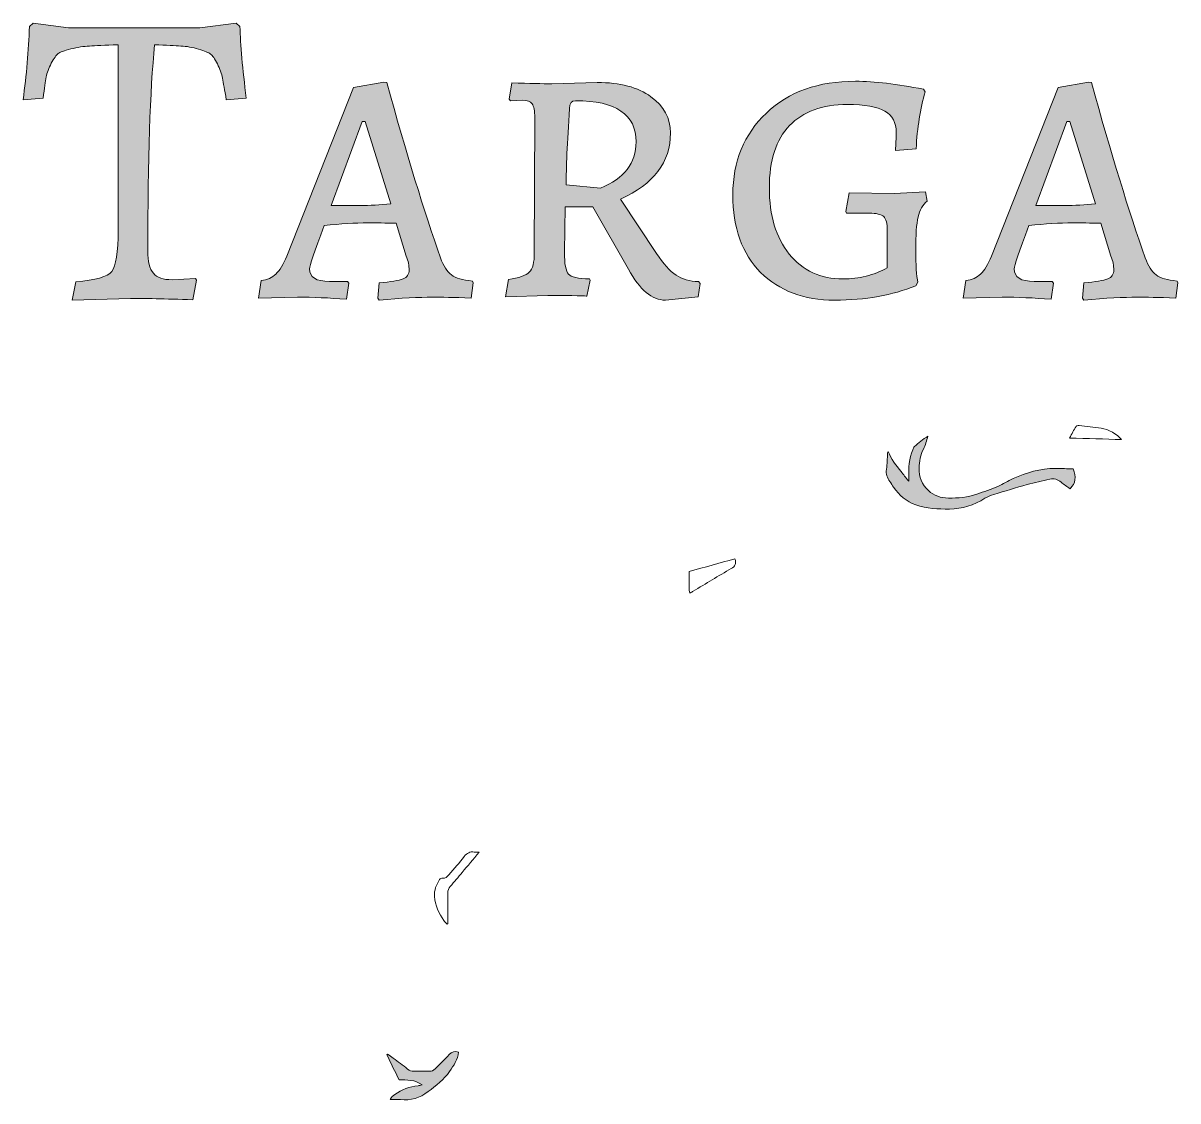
# Model space of a CAD drawing. Header units: inches. Extents: x 30.96 to 37.97, y -31.95 to -24.6.
# Drawn here: x 30.961 to 34.861, y -28.236 to -24.596 of the extents above; entities that cross this region are included whole.
import ezdxf

# ---------------------------------------------------------------- set-up
doc = ezdxf.new("R2010")
doc.units = ezdxf.units.IN
doc.header["$MEASUREMENT"] = 0
doc.layers.add('Layer 2', color=7, linetype='Continuous')
doc.layers.add('Layer 4', color=7, linetype='Continuous')

msp = doc.modelspace()

# ---------------------------------------------------------------- hatches: boundary and pattern name
at = {"layer": 'Layer 2', "true_color": 0xffffff}
h = msp.add_hatch(color=7, dxfattribs=at)
h.dxf.hatch_style = 2
edge = h.paths.add_edge_path()
edge.add_spline(control_points=[(31.2818, -25.2936), (31.2818, -25.2936), (31.2818, -24.669), (31.2818, -24.669), (31.2369, -24.6709), (31.2047, -24.6723), (31.1851, -24.6733), (31.1655, -24.6742), (31.1445, -24.6776), (31.1221, -24.6833), (31.0996, -24.689), (31.0853, -24.6943), (31.0791, -24.6991), (31.0729, -24.7038), (31.0652, -24.7146), (31.0562, -24.7313), (31.0471, -24.748), (31.0414, -24.7635), (31.039, -24.7778), (31.0366, -24.7922), (31.033, -24.8161), (31.0282, -24.8495), (31.0282, -24.8495), (30.9609, -24.8552), (30.9609, -24.8552), (30.9724, -24.7712), (30.9795, -24.6885), (30.9824, -24.6073), (30.9824, -24.6073), (30.9953, -24.5959), (30.9953, -24.5959), (30.9953, -24.5959), (31.1142, -24.6117), (31.1142, -24.6117), (31.1142, -24.6117), (31.5583, -24.6117), (31.5583, -24.6117), (31.5583, -24.6117), (31.6801, -24.5959), (31.6801, -24.5959), (31.6801, -24.5959), (31.693, -24.6073), (31.693, -24.6073), (31.6949, -24.6694), (31.7021, -24.7502), (31.7145, -24.8495), (31.7145, -24.8495), (31.6472, -24.8552), (31.6472, -24.8552), (31.6414, -24.8218), (31.6371, -24.7974), (31.6343, -24.7822), (31.6314, -24.7669), (31.6257, -24.7506), (31.6171, -24.7335), (31.6085, -24.7162), (31.6008, -24.7053), (31.5942, -24.7005), (31.5875, -24.6957), (31.5739, -24.6902), (31.5533, -24.684), (31.5328, -24.6778), (31.513, -24.6742), (31.4939, -24.6733), (31.4747, -24.6723), (31.4452, -24.6709), (31.405, -24.669), (31.3898, -24.8218), (31.3821, -25.0539), (31.3821, -25.3653), (31.3821, -25.4006), (31.3883, -25.4257), (31.4008, -25.4405), (31.4131, -25.4553), (31.4342, -25.4627), (31.4638, -25.4627), (31.4638, -25.4627), (31.5426, -25.4584), (31.5426, -25.4584), (31.5426, -25.4584), (31.5469, -25.4641), (31.5469, -25.4641), (31.5469, -25.4641), (31.534, -25.53), (31.534, -25.53), (31.4385, -25.5271), (31.3683, -25.5257), (31.3234, -25.5257), (31.3234, -25.5257), (31.1271, -25.5315), (31.1271, -25.5315), (31.1271, -25.5315), (31.1386, -25.4699), (31.1386, -25.4699), (31.2054, -25.4641), (31.246, -25.4524), (31.2603, -25.4348), (31.2747, -25.4171), (31.2818, -25.37), (31.2818, -25.2936)], knot_values=[0, 0, 0, 0, 1, 1, 1, 2, 2, 2, 3, 3, 3, 4, 4, 4, 5, 5, 5, 6, 6, 6, 7, 7, 7, 8, 8, 8, 9, 9, 9, 10, 10, 10, 11, 11, 11, 12, 12, 12, 13, 13, 13, 14, 14, 14, 15, 15, 15, 16, 16, 16, 17, 17, 17, 18, 18, 18, 19, 19, 19, 20, 20, 20, 21, 21, 21, 22, 22, 22, 23, 23, 23, 24, 24, 24, 25, 25, 25, 26, 26, 26, 27, 27, 27, 28, 28, 28, 29, 29, 29, 30, 30, 30, 31, 31, 31, 32, 32, 32, 33, 33, 33, 33], degree=3, periodic=1)
h = msp.add_hatch(color=7, dxfattribs=at)
h.dxf.hatch_style = 2
edge = h.paths.add_edge_path()
edge.add_spline(control_points=[(32.4738, -25.5243), (32.4156, -25.5224), (32.3721, -25.5214), (32.3435, -25.5214), (32.2985, -25.5214), (32.2384, -25.5248), (32.1629, -25.5315), (32.1629, -25.5315), (32.1586, -25.5243), (32.1586, -25.5243), (32.1586, -25.5243), (32.1629, -25.4727), (32.1629, -25.4727), (32.203, -25.4699), (32.23, -25.4656), (32.2439, -25.4598), (32.2577, -25.4541), (32.2647, -25.4441), (32.2647, -25.4297), (32.2647, -25.4154), (32.2613, -25.3997), (32.2546, -25.3825), (32.2546, -25.3825), (32.2202, -25.2721), (32.2202, -25.2721), (32.2011, -25.2712), (32.1696, -25.2707), (32.1257, -25.2707), (32.0817, -25.2707), (32.0326, -25.2736), (31.9781, -25.2793), (31.9447, -25.3681), (31.928, -25.4168), (31.928, -25.4254), (31.928, -25.4541), (31.9504, -25.4684), (31.9953, -25.4684), (31.9953, -25.4684), (32.0569, -25.4684), (32.0569, -25.4684), (32.0569, -25.4684), (32.0612, -25.4741), (32.0612, -25.4741), (32.0612, -25.4741), (32.0526, -25.5286), (32.0526, -25.5286), (31.9944, -25.5238), (31.9394, -25.5214), (31.8879, -25.5214), (31.8879, -25.5214), (31.756, -25.5243), (31.756, -25.5243), (31.756, -25.5243), (31.7647, -25.4656), (31.7647, -25.4656), (31.7856, -25.4627), (31.8024, -25.4553), (31.8148, -25.4434), (31.8272, -25.4314), (31.8396, -25.4111), (31.852, -25.3825), (31.852, -25.3825), (32.077, -24.8137), (32.077, -24.8137), (32.077, -24.8137), (32.1787, -24.7951), (32.1787, -24.7951), (32.1787, -24.7951), (32.1887, -24.7965), (32.1887, -24.7965), (32.2556, -25.0372), (32.3162, -25.2344), (32.3707, -25.3882), (32.3802, -25.4159), (32.3924, -25.4353), (32.4072, -25.4462), (32.422, -25.4572), (32.4456, -25.4641), (32.4781, -25.467), (32.4781, -25.467), (32.481, -25.4727), (32.481, -25.4727), (32.481, -25.4727), (32.4738, -25.5243), (32.4738, -25.5243)], knot_values=[0, 0, 0, 0, 1, 1, 1, 2, 2, 2, 3, 3, 3, 4, 4, 4, 5, 5, 5, 6, 6, 6, 7, 7, 7, 8, 8, 8, 9, 9, 9, 10, 10, 10, 11, 11, 11, 12, 12, 12, 13, 13, 13, 14, 14, 14, 15, 15, 15, 16, 16, 16, 17, 17, 17, 18, 18, 18, 19, 19, 19, 20, 20, 20, 21, 21, 21, 22, 22, 22, 23, 23, 23, 24, 24, 24, 25, 25, 25, 26, 26, 26, 27, 27, 27, 28, 28, 28, 28], degree=3, periodic=1)
edge = h.paths.add_edge_path()
edge.add_spline(control_points=[(32.0985, -25.212), (32.1319, -25.212), (32.1667, -25.2101), (32.203, -25.2062), (32.203, -25.2062), (32.1157, -24.9283), (32.1157, -24.9283), (32.1157, -24.9283), (32.1056, -24.9283), (32.1056, -24.9283), (32.1056, -24.9283), (32.001, -25.212), (32.001, -25.212), (32.001, -25.212), (32.0985, -25.212), (32.0985, -25.212)], knot_values=[0, 0, 0, 0, 1, 1, 1, 2, 2, 2, 3, 3, 3, 4, 4, 4, 5, 5, 5, 5], degree=3, periodic=1)
h = msp.add_hatch(color=7, dxfattribs=at)
h.dxf.hatch_style = 2
edge = h.paths.add_edge_path()
edge.add_spline(control_points=[(33.0813, -24.8445), (33.1252, -24.8765), (33.1472, -24.9173), (33.1472, -24.967), (33.1472, -25.0654), (33.0908, -25.1399), (32.9781, -25.1905), (32.9781, -25.1905), (33.0999, -25.3739), (33.0999, -25.3739), (33.1228, -25.4083), (33.1448, -25.4326), (33.1658, -25.4469), (33.1868, -25.4613), (33.2121, -25.4684), (33.2418, -25.4684), (33.2418, -25.4684), (33.2475, -25.4756), (33.2475, -25.4756), (33.2475, -25.4756), (33.2403, -25.52), (33.2403, -25.52), (33.2403, -25.52), (33.13, -25.5315), (33.13, -25.5315), (33.0851, -25.5315), (33.0435, -25.4966), (33.0054, -25.4269), (33.0054, -25.4269), (32.885, -25.2163), (32.885, -25.2163), (32.885, -25.2163), (32.7919, -25.2163), (32.7919, -25.2163), (32.7919, -25.2163), (32.789, -25.3696), (32.789, -25.3696), (32.789, -25.4088), (32.7935, -25.4333), (32.8026, -25.4434), (32.8117, -25.4534), (32.8353, -25.4589), (32.8735, -25.4598), (32.8735, -25.4598), (32.8764, -25.4641), (32.8764, -25.4641), (32.8764, -25.4641), (32.8649, -25.5186), (32.8649, -25.5186), (32.8649, -25.5167), (32.821, -25.5157), (32.7331, -25.5157), (32.7331, -25.5157), (32.5899, -25.52), (32.5899, -25.52), (32.5899, -25.52), (32.5999, -25.4613), (32.5999, -25.4613), (32.6352, -25.4565), (32.6586, -25.4484), (32.6701, -25.4369), (32.6816, -25.4254), (32.6873, -25.404), (32.6873, -25.3724), (32.6873, -25.3724), (32.6887, -24.9154), (32.6887, -24.9154), (32.6887, -24.8925), (32.6859, -24.877), (32.6801, -24.8688), (32.6744, -24.8607), (32.6634, -24.8567), (32.6472, -24.8567), (32.6472, -24.8567), (32.6071, -24.8581), (32.6071, -24.8581), (32.6071, -24.8581), (32.6028, -24.8524), (32.6028, -24.8524), (32.6028, -24.8524), (32.6113, -24.7979), (32.6113, -24.7979), (32.6715, -24.7999), (32.7164, -24.8008), (32.746, -24.8008), (32.746, -24.8008), (32.8993, -24.7965), (32.8993, -24.7965), (32.9767, -24.7965), (33.0373, -24.8125), (33.0813, -24.8445)], knot_values=[0, 0, 0, 0, 1, 1, 1, 2, 2, 2, 3, 3, 3, 4, 4, 4, 5, 5, 5, 6, 6, 6, 7, 7, 7, 8, 8, 8, 9, 9, 9, 10, 10, 10, 11, 11, 11, 12, 12, 12, 13, 13, 13, 14, 14, 14, 15, 15, 15, 16, 16, 16, 17, 17, 17, 18, 18, 18, 19, 19, 19, 20, 20, 20, 21, 21, 21, 22, 22, 22, 23, 23, 23, 24, 24, 24, 25, 25, 25, 26, 26, 26, 27, 27, 27, 28, 28, 28, 29, 29, 29, 30, 30, 30, 30], degree=3, periodic=1)
edge = h.paths.add_edge_path()
edge.add_spline(control_points=[(32.9108, -25.1533), (32.991, -25.1208), (33.0311, -25.0687), (33.0311, -24.9971), (33.0311, -24.9044), (32.9628, -24.8581), (32.8263, -24.8581), (32.8129, -24.8581), (32.8062, -24.8667), (32.8062, -24.8839), (32.7985, -25.0004), (32.7947, -25.0864), (32.7947, -25.1418), (32.7947, -25.1418), (32.9108, -25.1533), (32.9108, -25.1533)], knot_values=[0, 0, 0, 0, 1, 1, 1, 2, 2, 2, 3, 3, 3, 4, 4, 4, 5, 5, 5, 5], degree=3, periodic=1)
h = msp.add_hatch(color=7, dxfattribs=at)
h.dxf.hatch_style = 2
edge = h.paths.add_edge_path()
edge.add_spline(control_points=[(33.7504, -25.169), (33.7504, -25.169), (33.9022, -25.1719), (33.9022, -25.1719), (33.9022, -25.1719), (34.0082, -25.1661), (34.0082, -25.1661), (34.0082, -25.1661), (34.014, -25.1976), (34.014, -25.1976), (33.9987, -25.2091), (33.9884, -25.2268), (33.9832, -25.2507), (33.9779, -25.2745), (33.9753, -25.3118), (33.9753, -25.3624), (33.9753, -25.413), (33.9777, -25.4493), (33.9824, -25.4713), (33.9824, -25.4713), (33.9753, -25.4828), (33.9753, -25.4828), (33.8969, -25.5152), (33.8057, -25.5315), (33.7016, -25.5315), (33.5975, -25.5315), (33.5142, -25.5002), (33.4516, -25.4376), (33.3891, -25.3751), (33.3578, -25.2877), (33.3578, -25.1754), (33.3578, -25.0632), (33.3955, -24.9713), (33.471, -24.8996), (33.5464, -24.828), (33.6467, -24.7922), (33.7718, -24.7922), (33.8358, -24.7922), (33.9122, -24.8013), (34.0011, -24.8194), (34.0011, -24.8194), (34.0068, -24.828), (34.0068, -24.828), (33.9906, -24.8853), (33.9805, -24.9493), (33.9767, -25.02), (33.9767, -25.02), (33.9065, -25.0257), (33.9065, -25.0257), (33.9084, -25.0056), (33.9094, -24.9856), (33.9094, -24.9655), (33.9094, -24.9321), (33.8965, -24.908), (33.8707, -24.8932), (33.8449, -24.8784), (33.8029, -24.871), (33.7446, -24.871), (33.6596, -24.871), (33.5944, -24.8946), (33.5491, -24.9419), (33.5037, -24.9892), (33.481, -25.0594), (33.481, -25.1525), (33.481, -25.2456), (33.5034, -25.3201), (33.5483, -25.376), (33.5932, -25.4319), (33.6539, -25.4598), (33.7303, -25.4598), (33.757, -25.4598), (33.7828, -25.4568), (33.8076, -25.4505), (33.8325, -25.4443), (33.8564, -25.435), (33.8793, -25.4226), (33.8793, -25.4226), (33.8793, -25.2965), (33.8793, -25.2965), (33.8793, -25.2726), (33.8752, -25.2569), (33.8671, -25.2492), (33.859, -25.2416), (33.8425, -25.2378), (33.8177, -25.2378), (33.8177, -25.2378), (33.7417, -25.2378), (33.7417, -25.2378), (33.7417, -25.2378), (33.7389, -25.232), (33.7389, -25.232), (33.7389, -25.232), (33.7504, -25.169), (33.7504, -25.169)], knot_values=[0, 0, 0, 0, 1, 1, 1, 2, 2, 2, 3, 3, 3, 4, 4, 4, 5, 5, 5, 6, 6, 6, 7, 7, 7, 8, 8, 8, 9, 9, 9, 10, 10, 10, 11, 11, 11, 12, 12, 12, 13, 13, 13, 14, 14, 14, 15, 15, 15, 16, 16, 16, 17, 17, 17, 18, 18, 18, 19, 19, 19, 20, 20, 20, 21, 21, 21, 22, 22, 22, 23, 23, 23, 24, 24, 24, 25, 25, 25, 26, 26, 26, 27, 27, 27, 28, 28, 28, 29, 29, 29, 30, 30, 30, 31, 31, 31, 31], degree=3, periodic=1)
h = msp.add_hatch(color=7, dxfattribs=at)
h.dxf.hatch_style = 2
edge = h.paths.add_edge_path()
edge.add_spline(control_points=[(34.8535, -25.5243), (34.7952, -25.5224), (34.7518, -25.5214), (34.7232, -25.5214), (34.6783, -25.5214), (34.618, -25.5248), (34.5427, -25.5315), (34.5427, -25.5315), (34.5383, -25.5243), (34.5383, -25.5243), (34.5383, -25.5243), (34.5427, -25.4727), (34.5427, -25.4727), (34.5828, -25.4699), (34.6097, -25.4656), (34.6236, -25.4598), (34.6374, -25.4541), (34.6443, -25.4441), (34.6443, -25.4297), (34.6443, -25.4154), (34.641, -25.3997), (34.6343, -25.3825), (34.6343, -25.3825), (34.5999, -25.2721), (34.5999, -25.2721), (34.5808, -25.2712), (34.5493, -25.2707), (34.5054, -25.2707), (34.4614, -25.2707), (34.4122, -25.2736), (34.3578, -25.2793), (34.3244, -25.3681), (34.3077, -25.4168), (34.3077, -25.4254), (34.3077, -25.4541), (34.3301, -25.4684), (34.375, -25.4684), (34.375, -25.4684), (34.4366, -25.4684), (34.4366, -25.4684), (34.4366, -25.4684), (34.4409, -25.4741), (34.4409, -25.4741), (34.4409, -25.4741), (34.4323, -25.5286), (34.4323, -25.5286), (34.374, -25.5238), (34.3191, -25.5214), (34.2675, -25.5214), (34.2675, -25.5214), (34.1357, -25.5243), (34.1357, -25.5243), (34.1357, -25.5243), (34.1443, -25.4656), (34.1443, -25.4656), (34.1653, -25.4627), (34.1821, -25.4553), (34.1945, -25.4434), (34.2069, -25.4314), (34.2193, -25.4111), (34.2317, -25.3825), (34.2317, -25.3825), (34.4567, -24.8137), (34.4567, -24.8137), (34.4567, -24.8137), (34.5584, -24.7951), (34.5584, -24.7951), (34.5584, -24.7951), (34.5684, -24.7965), (34.5684, -24.7965), (34.6353, -25.0372), (34.6959, -25.2344), (34.7504, -25.3882), (34.7599, -25.4159), (34.7721, -25.4353), (34.7869, -25.4462), (34.8017, -25.4572), (34.8253, -25.4641), (34.8578, -25.467), (34.8578, -25.467), (34.8607, -25.4727), (34.8607, -25.4727), (34.8607, -25.4727), (34.8535, -25.5243), (34.8535, -25.5243)], knot_values=[0, 0, 0, 0, 1, 1, 1, 2, 2, 2, 3, 3, 3, 4, 4, 4, 5, 5, 5, 6, 6, 6, 7, 7, 7, 8, 8, 8, 9, 9, 9, 10, 10, 10, 11, 11, 11, 12, 12, 12, 13, 13, 13, 14, 14, 14, 15, 15, 15, 16, 16, 16, 17, 17, 17, 18, 18, 18, 19, 19, 19, 20, 20, 20, 21, 21, 21, 22, 22, 22, 23, 23, 23, 24, 24, 24, 25, 25, 25, 26, 26, 26, 27, 27, 27, 28, 28, 28, 28], degree=3, periodic=1)
edge = h.paths.add_edge_path()
edge.add_spline(control_points=[(34.4782, -25.212), (34.5116, -25.212), (34.5464, -25.2101), (34.5828, -25.2062), (34.5828, -25.2062), (34.4953, -24.9283), (34.4953, -24.9283), (34.4953, -24.9283), (34.4853, -24.9283), (34.4853, -24.9283), (34.4853, -24.9283), (34.3807, -25.212), (34.3807, -25.212), (34.3807, -25.212), (34.4782, -25.212), (34.4782, -25.212)], knot_values=[0, 0, 0, 0, 1, 1, 1, 2, 2, 2, 3, 3, 3, 4, 4, 4, 5, 5, 5, 5], degree=3, periodic=1)
at = {"layer": 'Layer 4', "true_color": 0xffffff}
h = msp.add_hatch(color=7, dxfattribs=at)
edge = h.paths.add_edge_path()
edge.add_spline(control_points=[(33.8824, -26.0424), (33.8919, -26.0689), (33.9096, -26.0892), (33.926, -26.1104), (33.9335, -26.1202), (33.9413, -26.1298), (33.9515, -26.1427), (33.9519, -26.1354), (33.9524, -26.1324), (33.9521, -26.1295), (33.9498, -26.0978), (33.954, -26.067), (33.9653, -26.0371), (33.9668, -26.0332), (33.9681, -26.0283), (33.9711, -26.0257), (33.9849, -26.0133), (33.9994, -26.0016), (34.0164, -25.9912), (34.0117, -26.0058), (34.0089, -26.0217), (34.0014, -26.0347), (33.9899, -26.0546), (33.9881, -26.0761), (33.9869, -26.0981), (33.9852, -26.1285), (33.9957, -26.1539), (34.018, -26.1746), (34.0371, -26.1923), (34.0605, -26.1995), (34.0858, -26.2), (34.1184, -26.2006), (34.1505, -26.1973), (34.1816, -26.1867), (34.2055, -26.1783), (34.2296, -26.1707), (34.2529, -26.1608), (34.2705, -26.1533), (34.2865, -26.142), (34.3039, -26.1342), (34.3493, -26.1135), (34.3965, -26.0994), (34.447, -26.1001), (34.4674, -26.1003), (34.4877, -26.1007), (34.5072, -26.101), (34.5187, -26.1285), (34.5151, -26.1502), (34.4965, -26.1682), (34.4867, -26.1611), (34.4758, -26.1544), (34.4664, -26.1462), (34.4549, -26.1363), (34.4421, -26.1332), (34.4282, -26.1362), (34.4023, -26.1417), (34.3766, -26.1474), (34.3513, -26.1544), (34.3138, -26.1648), (34.2764, -26.1763), (34.2392, -26.1879), (34.2289, -26.1912), (34.2184, -26.1952), (34.2092, -26.2008), (34.1723, -26.2239), (34.1318, -26.2367), (34.0891, -26.2369), (34.0511, -26.2372), (34.0124, -26.2362), (33.9753, -26.2228), (33.9432, -26.2114), (33.9203, -26.1895), (33.9003, -26.1635), (33.8957, -26.1574), (33.8926, -26.1502), (33.8879, -26.144), (33.8784, -26.1317), (33.8744, -26.1186), (33.8764, -26.1027), (33.8788, -26.0847), (33.879, -26.0667), (33.8804, -26.0485), (33.8805, -26.0465), (33.8817, -26.0444), (33.8824, -26.0424)], knot_values=[0, 0, 0, 0, 1, 1, 1, 2, 2, 2, 3, 3, 3, 4, 4, 4, 5, 5, 5, 6, 6, 6, 7, 7, 7, 8, 8, 8, 9, 9, 9, 10, 10, 10, 11, 11, 11, 12, 12, 12, 13, 13, 13, 14, 14, 14, 15, 15, 15, 16, 16, 16, 17, 17, 17, 18, 18, 18, 19, 19, 19, 20, 20, 20, 21, 21, 21, 22, 22, 22, 23, 23, 23, 24, 24, 24, 25, 25, 25, 26, 26, 26, 27, 27, 27, 28, 28, 28, 28], degree=3, periodic=1)
h = msp.add_hatch(color=7, dxfattribs=at)
edge = h.paths.add_edge_path()
edge.add_spline(control_points=[(32.4308, -28.0709), (32.429, -28.0963), (32.415, -28.1163), (32.4013, -28.1359), (32.3818, -28.1637), (32.3555, -28.184), (32.3285, -28.2044), (32.3002, -28.2256), (32.2704, -28.2357), (32.2353, -28.2313), (32.2244, -28.2299), (32.2134, -28.231), (32.2007, -28.231), (32.2038, -28.2224), (32.2096, -28.2181), (32.2157, -28.214), (32.2399, -28.1978), (32.2656, -28.1865), (32.295, -28.1846), (32.2985, -28.1845), (32.3021, -28.1827), (32.3081, -28.1812), (32.2836, -28.163), (32.2576, -28.1656), (32.2304, -28.1646), (32.217, -28.1366), (32.2032, -28.1082), (32.1895, -28.0798), (32.1903, -28.0791), (32.1911, -28.0782), (32.1918, -28.0775), (32.1982, -28.0821), (32.2046, -28.0866), (32.2108, -28.0913), (32.227, -28.1035), (32.2435, -28.1156), (32.2595, -28.1281), (32.2659, -28.133), (32.2721, -28.1357), (32.2804, -28.1354), (32.2981, -28.1347), (32.3157, -28.1349), (32.3332, -28.1354), (32.341, -28.1357), (32.3468, -28.1332), (32.352, -28.1276), (32.3678, -28.1115), (32.3844, -28.0961), (32.3997, -28.0795), (32.4086, -28.0698), (32.4181, -28.0668), (32.4308, -28.0709)], knot_values=[0, 0, 0, 0, 1, 1, 1, 2, 2, 2, 3, 3, 3, 4, 4, 4, 5, 5, 5, 6, 6, 6, 7, 7, 7, 8, 8, 8, 9, 9, 9, 10, 10, 10, 11, 11, 11, 12, 12, 12, 13, 13, 13, 14, 14, 14, 15, 15, 15, 16, 16, 16, 17, 17, 17, 17], degree=3, periodic=1)

# ---------------------------------------------------------------- linework, layer by layer
at = {"layer": 'Layer 2', "lineweight": 0}
for points, knots in [([(31.2818, -25.2936), (31.2818, -25.2936), (31.2818, -24.669), (31.2818, -24.669), (31.2369, -24.6709), (31.2047, -24.6723), (31.1851, -24.6733), (31.1655, -24.6742), (31.1445, -24.6776), (31.1221, -24.6833), (31.0996, -24.689), (31.0853, -24.6943), (31.0791, -24.6991), (31.0729, -24.7038), (31.0652, -24.7146), (31.0562, -24.7313), (31.0471, -24.748), (31.0414, -24.7635), (31.039, -24.7778), (31.0366, -24.7922), (31.033, -24.8161), (31.0282, -24.8495), (31.0282, -24.8495), (30.9609, -24.8552), (30.9609, -24.8552), (30.9724, -24.7712), (30.9795, -24.6885), (30.9824, -24.6073), (30.9824, -24.6073), (30.9953, -24.5959), (30.9953, -24.5959), (30.9953, -24.5959), (31.1142, -24.6117), (31.1142, -24.6117), (31.1142, -24.6117), (31.5583, -24.6117), (31.5583, -24.6117), (31.5583, -24.6117), (31.6801, -24.5959), (31.6801, -24.5959), (31.6801, -24.5959), (31.693, -24.6073), (31.693, -24.6073), (31.6949, -24.6694), (31.7021, -24.7502), (31.7145, -24.8495), (31.7145, -24.8495), (31.6472, -24.8552), (31.6472, -24.8552), (31.6414, -24.8218), (31.6371, -24.7974), (31.6343, -24.7822), (31.6314, -24.7669), (31.6257, -24.7506), (31.6171, -24.7335), (31.6085, -24.7162), (31.6008, -24.7053), (31.5942, -24.7005), (31.5875, -24.6957), (31.5739, -24.6902), (31.5533, -24.684), (31.5328, -24.6778), (31.513, -24.6742), (31.4939, -24.6733), (31.4747, -24.6723), (31.4452, -24.6709), (31.405, -24.669), (31.3898, -24.8218), (31.3821, -25.0539), (31.3821, -25.3653), (31.3821, -25.4006), (31.3883, -25.4257), (31.4008, -25.4405), (31.4131, -25.4553), (31.4342, -25.4627), (31.4638, -25.4627), (31.4638, -25.4627), (31.5426, -25.4584), (31.5426, -25.4584), (31.5426, -25.4584), (31.5469, -25.4641), (31.5469, -25.4641), (31.5469, -25.4641), (31.534, -25.53), (31.534, -25.53), (31.4385, -25.5271), (31.3683, -25.5257), (31.3234, -25.5257), (31.3234, -25.5257), (31.1271, -25.5315), (31.1271, -25.5315), (31.1271, -25.5315), (31.1386, -25.4699), (31.1386, -25.4699), (31.2054, -25.4641), (31.246, -25.4524), (31.2603, -25.4348), (31.2747, -25.4171), (31.2818, -25.37), (31.2818, -25.2936)], [0, 0, 0, 0, 1, 1, 1, 2, 2, 2, 3, 3, 3, 4, 4, 4, 5, 5, 5, 6, 6, 6, 7, 7, 7, 8, 8, 8, 9, 9, 9, 10, 10, 10, 11, 11, 11, 12, 12, 12, 13, 13, 13, 14, 14, 14, 15, 15, 15, 16, 16, 16, 17, 17, 17, 18, 18, 18, 19, 19, 19, 20, 20, 20, 21, 21, 21, 22, 22, 22, 23, 23, 23, 24, 24, 24, 25, 25, 25, 26, 26, 26, 27, 27, 27, 28, 28, 28, 29, 29, 29, 30, 30, 30, 31, 31, 31, 32, 32, 32, 33, 33, 33, 33]), ([(32.4738, -25.5243), (32.4156, -25.5224), (32.3721, -25.5214), (32.3435, -25.5214), (32.2985, -25.5214), (32.2384, -25.5248), (32.1629, -25.5315), (32.1629, -25.5315), (32.1586, -25.5243), (32.1586, -25.5243), (32.1586, -25.5243), (32.1629, -25.4727), (32.1629, -25.4727), (32.203, -25.4699), (32.23, -25.4656), (32.2439, -25.4598), (32.2577, -25.4541), (32.2647, -25.4441), (32.2647, -25.4297), (32.2647, -25.4154), (32.2613, -25.3997), (32.2546, -25.3825), (32.2546, -25.3825), (32.2202, -25.2721), (32.2202, -25.2721), (32.2011, -25.2712), (32.1696, -25.2707), (32.1257, -25.2707), (32.0817, -25.2707), (32.0326, -25.2736), (31.9781, -25.2793), (31.9447, -25.3681), (31.928, -25.4168), (31.928, -25.4254), (31.928, -25.4541), (31.9504, -25.4684), (31.9953, -25.4684), (31.9953, -25.4684), (32.0569, -25.4684), (32.0569, -25.4684), (32.0569, -25.4684), (32.0612, -25.4741), (32.0612, -25.4741), (32.0612, -25.4741), (32.0526, -25.5286), (32.0526, -25.5286), (31.9944, -25.5238), (31.9394, -25.5214), (31.8879, -25.5214), (31.8879, -25.5214), (31.756, -25.5243), (31.756, -25.5243), (31.756, -25.5243), (31.7647, -25.4656), (31.7647, -25.4656), (31.7856, -25.4627), (31.8024, -25.4553), (31.8148, -25.4434), (31.8272, -25.4314), (31.8396, -25.4111), (31.852, -25.3825), (31.852, -25.3825), (32.077, -24.8137), (32.077, -24.8137), (32.077, -24.8137), (32.1787, -24.7951), (32.1787, -24.7951), (32.1787, -24.7951), (32.1887, -24.7965), (32.1887, -24.7965), (32.2556, -25.0372), (32.3162, -25.2344), (32.3707, -25.3882), (32.3802, -25.4159), (32.3924, -25.4353), (32.4072, -25.4462), (32.422, -25.4572), (32.4456, -25.4641), (32.4781, -25.467), (32.4781, -25.467), (32.481, -25.4727), (32.481, -25.4727), (32.481, -25.4727), (32.4738, -25.5243), (32.4738, -25.5243)], [0, 0, 0, 0, 1, 1, 1, 2, 2, 2, 3, 3, 3, 4, 4, 4, 5, 5, 5, 6, 6, 6, 7, 7, 7, 8, 8, 8, 9, 9, 9, 10, 10, 10, 11, 11, 11, 12, 12, 12, 13, 13, 13, 14, 14, 14, 15, 15, 15, 16, 16, 16, 17, 17, 17, 18, 18, 18, 19, 19, 19, 20, 20, 20, 21, 21, 21, 22, 22, 22, 23, 23, 23, 24, 24, 24, 25, 25, 25, 26, 26, 26, 27, 27, 27, 28, 28, 28, 28]), ([(33.0813, -24.8445), (33.1252, -24.8765), (33.1472, -24.9173), (33.1472, -24.967), (33.1472, -25.0654), (33.0908, -25.1399), (32.9781, -25.1905), (32.9781, -25.1905), (33.0999, -25.3739), (33.0999, -25.3739), (33.1228, -25.4083), (33.1448, -25.4326), (33.1658, -25.4469), (33.1868, -25.4613), (33.2121, -25.4684), (33.2418, -25.4684), (33.2418, -25.4684), (33.2475, -25.4756), (33.2475, -25.4756), (33.2475, -25.4756), (33.2403, -25.52), (33.2403, -25.52), (33.2403, -25.52), (33.13, -25.5315), (33.13, -25.5315), (33.0851, -25.5315), (33.0435, -25.4966), (33.0054, -25.4269), (33.0054, -25.4269), (32.885, -25.2163), (32.885, -25.2163), (32.885, -25.2163), (32.7919, -25.2163), (32.7919, -25.2163), (32.7919, -25.2163), (32.789, -25.3696), (32.789, -25.3696), (32.789, -25.4088), (32.7935, -25.4333), (32.8026, -25.4434), (32.8117, -25.4534), (32.8353, -25.4589), (32.8735, -25.4598), (32.8735, -25.4598), (32.8764, -25.4641), (32.8764, -25.4641), (32.8764, -25.4641), (32.8649, -25.5186), (32.8649, -25.5186), (32.8649, -25.5167), (32.821, -25.5157), (32.7331, -25.5157), (32.7331, -25.5157), (32.5899, -25.52), (32.5899, -25.52), (32.5899, -25.52), (32.5999, -25.4613), (32.5999, -25.4613), (32.6352, -25.4565), (32.6586, -25.4484), (32.6701, -25.4369), (32.6816, -25.4254), (32.6873, -25.404), (32.6873, -25.3724), (32.6873, -25.3724), (32.6887, -24.9154), (32.6887, -24.9154), (32.6887, -24.8925), (32.6859, -24.877), (32.6801, -24.8688), (32.6744, -24.8607), (32.6634, -24.8567), (32.6472, -24.8567), (32.6472, -24.8567), (32.6071, -24.8581), (32.6071, -24.8581), (32.6071, -24.8581), (32.6028, -24.8524), (32.6028, -24.8524), (32.6028, -24.8524), (32.6113, -24.7979), (32.6113, -24.7979), (32.6715, -24.7999), (32.7164, -24.8008), (32.746, -24.8008), (32.746, -24.8008), (32.8993, -24.7965), (32.8993, -24.7965), (32.9767, -24.7965), (33.0373, -24.8125), (33.0813, -24.8445)], [0, 0, 0, 0, 1, 1, 1, 2, 2, 2, 3, 3, 3, 4, 4, 4, 5, 5, 5, 6, 6, 6, 7, 7, 7, 8, 8, 8, 9, 9, 9, 10, 10, 10, 11, 11, 11, 12, 12, 12, 13, 13, 13, 14, 14, 14, 15, 15, 15, 16, 16, 16, 17, 17, 17, 18, 18, 18, 19, 19, 19, 20, 20, 20, 21, 21, 21, 22, 22, 22, 23, 23, 23, 24, 24, 24, 25, 25, 25, 26, 26, 26, 27, 27, 27, 28, 28, 28, 29, 29, 29, 30, 30, 30, 30]), ([(33.7504, -25.169), (33.7504, -25.169), (33.9022, -25.1719), (33.9022, -25.1719), (33.9022, -25.1719), (34.0082, -25.1661), (34.0082, -25.1661), (34.0082, -25.1661), (34.014, -25.1976), (34.014, -25.1976), (33.9987, -25.2091), (33.9884, -25.2268), (33.9832, -25.2507), (33.9779, -25.2745), (33.9753, -25.3118), (33.9753, -25.3624), (33.9753, -25.413), (33.9777, -25.4493), (33.9824, -25.4713), (33.9824, -25.4713), (33.9753, -25.4828), (33.9753, -25.4828), (33.8969, -25.5152), (33.8057, -25.5315), (33.7016, -25.5315), (33.5975, -25.5315), (33.5142, -25.5002), (33.4516, -25.4376), (33.3891, -25.3751), (33.3578, -25.2877), (33.3578, -25.1754), (33.3578, -25.0632), (33.3955, -24.9713), (33.471, -24.8996), (33.5464, -24.828), (33.6467, -24.7922), (33.7718, -24.7922), (33.8358, -24.7922), (33.9122, -24.8013), (34.0011, -24.8194), (34.0011, -24.8194), (34.0068, -24.828), (34.0068, -24.828), (33.9906, -24.8853), (33.9805, -24.9493), (33.9767, -25.02), (33.9767, -25.02), (33.9065, -25.0257), (33.9065, -25.0257), (33.9084, -25.0056), (33.9094, -24.9856), (33.9094, -24.9655), (33.9094, -24.9321), (33.8965, -24.908), (33.8707, -24.8932), (33.8449, -24.8784), (33.8029, -24.871), (33.7446, -24.871), (33.6596, -24.871), (33.5944, -24.8946), (33.5491, -24.9419), (33.5037, -24.9892), (33.481, -25.0594), (33.481, -25.1525), (33.481, -25.2456), (33.5034, -25.3201), (33.5483, -25.376), (33.5932, -25.4319), (33.6539, -25.4598), (33.7303, -25.4598), (33.757, -25.4598), (33.7828, -25.4568), (33.8076, -25.4505), (33.8325, -25.4443), (33.8564, -25.435), (33.8793, -25.4226), (33.8793, -25.4226), (33.8793, -25.2965), (33.8793, -25.2965), (33.8793, -25.2726), (33.8752, -25.2569), (33.8671, -25.2492), (33.859, -25.2416), (33.8425, -25.2378), (33.8177, -25.2378), (33.8177, -25.2378), (33.7417, -25.2378), (33.7417, -25.2378), (33.7417, -25.2378), (33.7389, -25.232), (33.7389, -25.232), (33.7389, -25.232), (33.7504, -25.169), (33.7504, -25.169)], [0, 0, 0, 0, 1, 1, 1, 2, 2, 2, 3, 3, 3, 4, 4, 4, 5, 5, 5, 6, 6, 6, 7, 7, 7, 8, 8, 8, 9, 9, 9, 10, 10, 10, 11, 11, 11, 12, 12, 12, 13, 13, 13, 14, 14, 14, 15, 15, 15, 16, 16, 16, 17, 17, 17, 18, 18, 18, 19, 19, 19, 20, 20, 20, 21, 21, 21, 22, 22, 22, 23, 23, 23, 24, 24, 24, 25, 25, 25, 26, 26, 26, 27, 27, 27, 28, 28, 28, 29, 29, 29, 30, 30, 30, 31, 31, 31, 31]), ([(34.8535, -25.5243), (34.7952, -25.5224), (34.7518, -25.5214), (34.7232, -25.5214), (34.6783, -25.5214), (34.618, -25.5248), (34.5427, -25.5315), (34.5427, -25.5315), (34.5383, -25.5243), (34.5383, -25.5243), (34.5383, -25.5243), (34.5427, -25.4727), (34.5427, -25.4727), (34.5828, -25.4699), (34.6097, -25.4656), (34.6236, -25.4598), (34.6374, -25.4541), (34.6443, -25.4441), (34.6443, -25.4297), (34.6443, -25.4154), (34.641, -25.3997), (34.6343, -25.3825), (34.6343, -25.3825), (34.5999, -25.2721), (34.5999, -25.2721), (34.5808, -25.2712), (34.5493, -25.2707), (34.5054, -25.2707), (34.4614, -25.2707), (34.4122, -25.2736), (34.3578, -25.2793), (34.3244, -25.3681), (34.3077, -25.4168), (34.3077, -25.4254), (34.3077, -25.4541), (34.3301, -25.4684), (34.375, -25.4684), (34.375, -25.4684), (34.4366, -25.4684), (34.4366, -25.4684), (34.4366, -25.4684), (34.4409, -25.4741), (34.4409, -25.4741), (34.4409, -25.4741), (34.4323, -25.5286), (34.4323, -25.5286), (34.374, -25.5238), (34.3191, -25.5214), (34.2675, -25.5214), (34.2675, -25.5214), (34.1357, -25.5243), (34.1357, -25.5243), (34.1357, -25.5243), (34.1443, -25.4656), (34.1443, -25.4656), (34.1653, -25.4627), (34.1821, -25.4553), (34.1945, -25.4434), (34.2069, -25.4314), (34.2193, -25.4111), (34.2317, -25.3825), (34.2317, -25.3825), (34.4567, -24.8137), (34.4567, -24.8137), (34.4567, -24.8137), (34.5584, -24.7951), (34.5584, -24.7951), (34.5584, -24.7951), (34.5684, -24.7965), (34.5684, -24.7965), (34.6353, -25.0372), (34.6959, -25.2344), (34.7504, -25.3882), (34.7599, -25.4159), (34.7721, -25.4353), (34.7869, -25.4462), (34.8017, -25.4572), (34.8253, -25.4641), (34.8578, -25.467), (34.8578, -25.467), (34.8607, -25.4727), (34.8607, -25.4727), (34.8607, -25.4727), (34.8535, -25.5243), (34.8535, -25.5243)], [0, 0, 0, 0, 1, 1, 1, 2, 2, 2, 3, 3, 3, 4, 4, 4, 5, 5, 5, 6, 6, 6, 7, 7, 7, 8, 8, 8, 9, 9, 9, 10, 10, 10, 11, 11, 11, 12, 12, 12, 13, 13, 13, 14, 14, 14, 15, 15, 15, 16, 16, 16, 17, 17, 17, 18, 18, 18, 19, 19, 19, 20, 20, 20, 21, 21, 21, 22, 22, 22, 23, 23, 23, 24, 24, 24, 25, 25, 25, 26, 26, 26, 27, 27, 27, 28, 28, 28, 28]), ([(32.9108, -25.1533), (32.991, -25.1208), (33.0311, -25.0687), (33.0311, -24.9971), (33.0311, -24.9044), (32.9628, -24.8581), (32.8263, -24.8581), (32.8129, -24.8581), (32.8062, -24.8667), (32.8062, -24.8839), (32.7985, -25.0004), (32.7947, -25.0864), (32.7947, -25.1418), (32.7947, -25.1418), (32.9108, -25.1533), (32.9108, -25.1533)], [0, 0, 0, 0, 1, 1, 1, 2, 2, 2, 3, 3, 3, 4, 4, 4, 5, 5, 5, 5]), ([(32.0985, -25.212), (32.1319, -25.212), (32.1667, -25.2101), (32.203, -25.2062), (32.203, -25.2062), (32.1157, -24.9283), (32.1157, -24.9283), (32.1157, -24.9283), (32.1056, -24.9283), (32.1056, -24.9283), (32.1056, -24.9283), (32.001, -25.212), (32.001, -25.212), (32.001, -25.212), (32.0985, -25.212), (32.0985, -25.212)], [0, 0, 0, 0, 1, 1, 1, 2, 2, 2, 3, 3, 3, 4, 4, 4, 5, 5, 5, 5]), ([(34.4782, -25.212), (34.5116, -25.212), (34.5464, -25.2101), (34.5828, -25.2062), (34.5828, -25.2062), (34.4953, -24.9283), (34.4953, -24.9283), (34.4953, -24.9283), (34.4853, -24.9283), (34.4853, -24.9283), (34.4853, -24.9283), (34.3807, -25.212), (34.3807, -25.212), (34.3807, -25.212), (34.4782, -25.212), (34.4782, -25.212)], [0, 0, 0, 0, 1, 1, 1, 2, 2, 2, 3, 3, 3, 4, 4, 4, 5, 5, 5, 5])]:
    msp.add_open_spline(points, degree=3, knots=knots, dxfattribs=at)
at = {"layer": 'Layer 4', "lineweight": 0}
for points, knots in [([(34.6702, -26.0023), (34.6546, -25.9826), (34.6261, -25.9677), (34.6018, -25.9641), (34.5768, -25.9606), (34.5518, -25.9577), (34.5268, -25.955), (34.5234, -25.9547), (34.518, -25.9557), (34.5166, -25.9579), (34.5092, -25.9698), (34.5029, -25.9825), (34.4949, -25.9972), (34.5556, -25.9989), (34.6129, -26.0005), (34.6702, -26.0023)], [0, 0, 0, 0, 1, 1, 1, 2, 2, 2, 3, 3, 3, 4, 4, 4, 5, 5, 5, 5]), ([(33.8824, -26.0424), (33.8919, -26.0689), (33.9096, -26.0892), (33.926, -26.1104), (33.9335, -26.1202), (33.9413, -26.1298), (33.9515, -26.1427), (33.9519, -26.1354), (33.9524, -26.1324), (33.9521, -26.1295), (33.9498, -26.0978), (33.954, -26.067), (33.9653, -26.0371), (33.9668, -26.0332), (33.9681, -26.0283), (33.9711, -26.0257), (33.9849, -26.0133), (33.9994, -26.0016), (34.0164, -25.9912), (34.0117, -26.0058), (34.0089, -26.0217), (34.0014, -26.0347), (33.9899, -26.0546), (33.9881, -26.0761), (33.9869, -26.0981), (33.9852, -26.1285), (33.9957, -26.1539), (34.018, -26.1746), (34.0371, -26.1923), (34.0605, -26.1995), (34.0858, -26.2), (34.1184, -26.2006), (34.1505, -26.1973), (34.1816, -26.1867), (34.2055, -26.1783), (34.2296, -26.1707), (34.2529, -26.1608), (34.2705, -26.1533), (34.2865, -26.142), (34.3039, -26.1342), (34.3493, -26.1135), (34.3965, -26.0994), (34.447, -26.1001), (34.4674, -26.1003), (34.4877, -26.1007), (34.5072, -26.101), (34.5187, -26.1285), (34.5151, -26.1502), (34.4965, -26.1682), (34.4867, -26.1611), (34.4758, -26.1544), (34.4664, -26.1462), (34.4549, -26.1363), (34.4421, -26.1332), (34.4282, -26.1362), (34.4023, -26.1417), (34.3766, -26.1474), (34.3513, -26.1544), (34.3138, -26.1648), (34.2764, -26.1763), (34.2392, -26.1879), (34.2289, -26.1912), (34.2184, -26.1952), (34.2092, -26.2008), (34.1723, -26.2239), (34.1318, -26.2367), (34.0891, -26.2369), (34.0511, -26.2372), (34.0124, -26.2362), (33.9753, -26.2228), (33.9432, -26.2114), (33.9203, -26.1895), (33.9003, -26.1635), (33.8957, -26.1574), (33.8926, -26.1502), (33.8879, -26.144), (33.8784, -26.1317), (33.8744, -26.1186), (33.8764, -26.1027), (33.8788, -26.0847), (33.879, -26.0667), (33.8804, -26.0485), (33.8805, -26.0465), (33.8817, -26.0444), (33.8824, -26.0424)], [0, 0, 0, 0, 1, 1, 1, 2, 2, 2, 3, 3, 3, 4, 4, 4, 5, 5, 5, 6, 6, 6, 7, 7, 7, 8, 8, 8, 9, 9, 9, 10, 10, 10, 11, 11, 11, 12, 12, 12, 13, 13, 13, 14, 14, 14, 15, 15, 15, 16, 16, 16, 17, 17, 17, 18, 18, 18, 19, 19, 19, 20, 20, 20, 21, 21, 21, 22, 22, 22, 23, 23, 23, 24, 24, 24, 25, 25, 25, 26, 26, 26, 27, 27, 27, 28, 28, 28, 28]), ([(33.3648, -26.4052), (33.3135, -26.4192), (33.2623, -26.4335), (33.2105, -26.4477), (33.2105, -26.4613), (33.2103, -26.4728), (33.2105, -26.4842), (33.2108, -26.4959), (33.2092, -26.5077), (33.212, -26.5208), (33.2173, -26.518), (33.2206, -26.5162), (33.2238, -26.5144), (33.2665, -26.4889), (33.3092, -26.4627), (33.3524, -26.438), (33.366, -26.4303), (33.3697, -26.4213), (33.3648, -26.4052)], [0, 0, 0, 0, 1, 1, 1, 2, 2, 2, 3, 3, 3, 4, 4, 4, 5, 5, 5, 6, 6, 6, 6]), ([(32.5011, -27.3959), (32.493, -27.3956), (32.4887, -27.3957), (32.4844, -27.3952), (32.47, -27.3931), (32.4599, -27.3984), (32.4509, -27.4103), (32.4346, -27.4315), (32.4163, -27.4512), (32.3991, -27.4719), (32.3932, -27.4791), (32.3872, -27.4844), (32.377, -27.4836), (32.3739, -27.4833), (32.3692, -27.4854), (32.3675, -27.4881), (32.3562, -27.5053), (32.349, -27.5248), (32.35, -27.5453), (32.3516, -27.5757), (32.3654, -27.602), (32.3822, -27.6269), (32.385, -27.6311), (32.3891, -27.6345), (32.3925, -27.6384), (32.3936, -27.6379), (32.3945, -27.6375), (32.3954, -27.6371), (32.3954, -27.6319), (32.3954, -27.6264), (32.3954, -27.6212), (32.3954, -27.5921), (32.3959, -27.5629), (32.3953, -27.5339), (32.3952, -27.5251), (32.3974, -27.5183), (32.4033, -27.5116), (32.4173, -27.496), (32.4306, -27.4799), (32.4439, -27.4641), (32.4622, -27.4423), (32.4804, -27.4204), (32.5011, -27.3959)], [0, 0, 0, 0, 1, 1, 1, 2, 2, 2, 3, 3, 3, 4, 4, 4, 5, 5, 5, 6, 6, 6, 7, 7, 7, 8, 8, 8, 9, 9, 9, 10, 10, 10, 11, 11, 11, 12, 12, 12, 13, 13, 13, 14, 14, 14, 14]), ([(32.4308, -28.0709), (32.429, -28.0963), (32.415, -28.1163), (32.4013, -28.1359), (32.3818, -28.1637), (32.3555, -28.184), (32.3285, -28.2044), (32.3002, -28.2256), (32.2704, -28.2357), (32.2353, -28.2313), (32.2244, -28.2299), (32.2134, -28.231), (32.2007, -28.231), (32.2038, -28.2224), (32.2096, -28.2181), (32.2157, -28.214), (32.2399, -28.1978), (32.2656, -28.1865), (32.295, -28.1846), (32.2985, -28.1845), (32.3021, -28.1827), (32.3081, -28.1812), (32.2836, -28.163), (32.2576, -28.1656), (32.2304, -28.1646), (32.217, -28.1366), (32.2032, -28.1082), (32.1895, -28.0798), (32.1903, -28.0791), (32.1911, -28.0782), (32.1918, -28.0775), (32.1982, -28.0821), (32.2046, -28.0866), (32.2108, -28.0913), (32.227, -28.1035), (32.2435, -28.1156), (32.2595, -28.1281), (32.2659, -28.133), (32.2721, -28.1357), (32.2804, -28.1354), (32.2981, -28.1347), (32.3157, -28.1349), (32.3332, -28.1354), (32.341, -28.1357), (32.3468, -28.1332), (32.352, -28.1276), (32.3678, -28.1115), (32.3844, -28.0961), (32.3997, -28.0795), (32.4086, -28.0698), (32.4181, -28.0668), (32.4308, -28.0709)], [0, 0, 0, 0, 1, 1, 1, 2, 2, 2, 3, 3, 3, 4, 4, 4, 5, 5, 5, 6, 6, 6, 7, 7, 7, 8, 8, 8, 9, 9, 9, 10, 10, 10, 11, 11, 11, 12, 12, 12, 13, 13, 13, 14, 14, 14, 15, 15, 15, 16, 16, 16, 17, 17, 17, 17])]:
    msp.add_open_spline(points, degree=3, knots=knots, dxfattribs=at)

doc.saveas('drawing.dxf')
